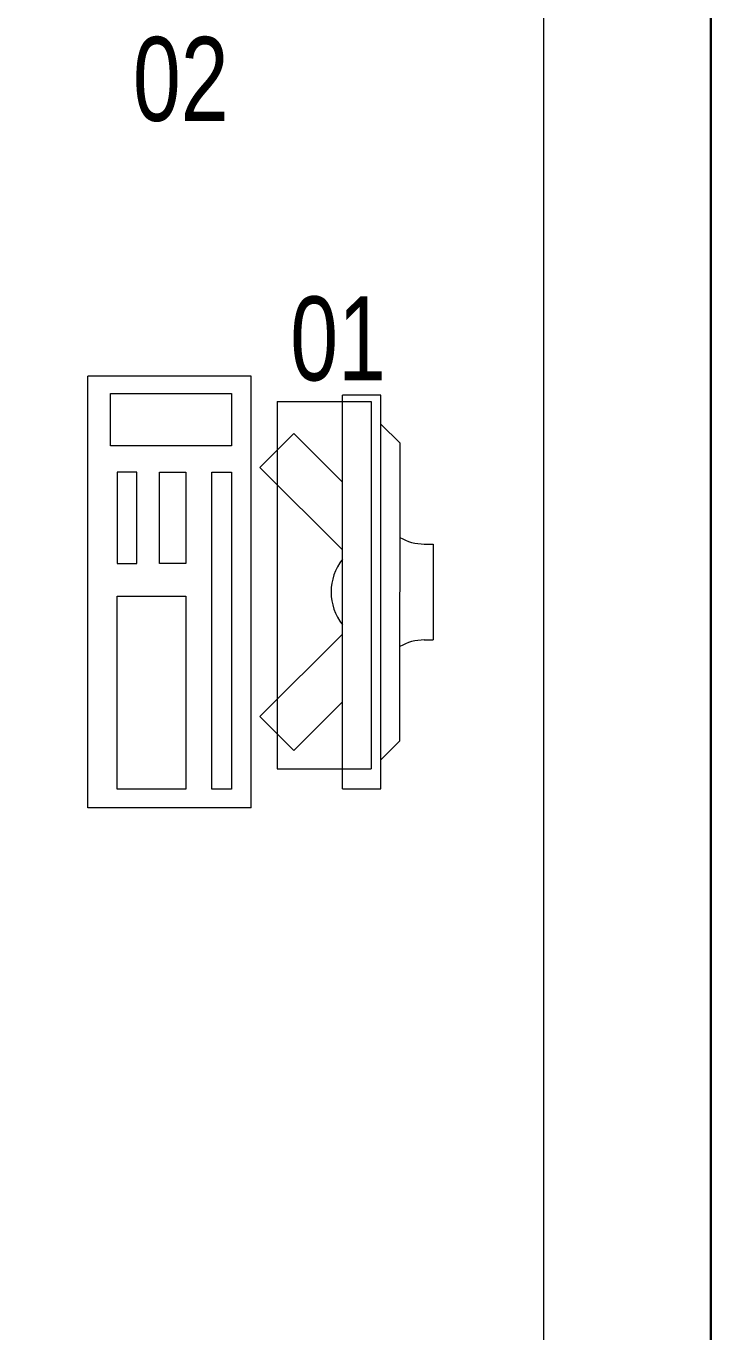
# Model space of a CAD drawing. Header units: metres. Extents: x 75097 to 220695, y -1557923 to -1361206.
# Drawn here: x 118220 to 118949, y -1403665 to -1402304 of the extents above; entities that cross this region are included whole.
import ezdxf

# ---------------------------------------------------------------- set-up
doc = ezdxf.new("R2010")
doc.units = ezdxf.units.M
doc.layers.get('0').update_dxf_attribs({"lineweight": 0})
doc.layers.add('A-100 - Copy$0$Medical Equipment and Furniture', color=8, linetype='Continuous', lineweight=0)
doc.layers.add('E-LG', color=245, linetype='Continuous', lineweight=30)
doc.styles.add('A-100 - Copy$0$X3G_ENTITY_257CFD', font='swisscl.ttf', dxfattribs={"height": 200})

# ---------------------------------------------------------------- blocks, each defined once
blk = doc.blocks.new('A-100 - Copy$0$ITCWLS1-P')
for p, q in [((-0.17, 0.45), (-0.17, 0)), ((-0.17, 0.45), (0, 0.45)), ((0, 0.45), (0, 0)), ((-0.2651, 0.43, 0), (-0.3051, 0.43, 0)), ((-0.3051, 0.43, 0), (-0.3051, 0.02, 0)), ((-0.2651, 0.43, 0), (-0.2651, 0.02, 0)), ((-0.1496, 0.4305), (-0.1291, 0.4305)), ((-0.1291, 0.4305), (-0.1291, 0.4089)), ((-0.197, 0.4094), (-0.295, 0.4094)), ((-0.295, 0.0264), (-0.295, 0.4094)), ((-0.197, 0.0264), (-0.197, 0.4094)), ((-0.3251, 0.38, 0), (-0.3051, 0.4, 0)), ((-0.3251, 0.38, 0), (-0.3251, 0.07, 0)), ((-0.3503, 0.275), (-0.3596, 0.275)), ((-0.3596, 0.175), (-0.3596, 0.275)), ((-0.3503, 0.175), (-0.3596, 0.175)), ((-0.3251, 0.07, 0), (-0.3051, 0.05, 0)), ((-0.3051, 0.02, 0), (-0.2651, 0.02, 0)), ((-0.197, 0.0264), (-0.295, 0.0264)), ((-0.17, 0), (0, 0))]:
    blk.add_line(p, q)
at = {"extrusion": (2.48281e-10, 3.18408e-10, -1)}
for p, q in [((-0.2651, 0.3395), (-0.2144, 0.3902)), ((-0.1791, 0.3548), (-0.2144, 0.3902)), ((-0.2651, 0.2688), (-0.1791, 0.3548))]:
    blk.add_line(p, q, dxfattribs=at)
at = {"extrusion": (2.48281e-10, -3.18408e-10, -1)}
for p, q in [((-0.2651, 0.1812), (-0.1791, 0.0952)), ((-0.2651, 0.1105), (-0.2144, 0.0598)), ((-0.1791, 0.0952), (-0.2144, 0.0598))]:
    blk.add_line(p, q, dxfattribs=at)
for points in [[(-0.1291, 0.4089), (-0.1291, 0.1), (-0.1496, 0.1), (-0.1496, 0.4305)], [(-0.1496, 0.1), (-0.1496, 0.1), (-0.1496, 0.1), (-0.1496, 0.1), (-0.1496, 0.1), (-0.1496, 0.1), (-0.1496, 0.1), (-0.1496, 0.1), (-0.1496, 0.1)], [(-0.1496, 0.1), (-0.1496, 0.1), (-0.1496, 0.1), (-0.1496, 0.1), (-0.1496, 0.1), (-0.1496, 0.1), (-0.1496, 0.1), (-0.1496, 0.1), (-0.1496, 0.1), (-0.1496, 0.1), (-0.1496, 0.1), (-0.1496, 0.1), (-0.1496, 0.1), (-0.1496, 0.1), (-0.1496, 0.1), (-0.1496, 0.1), (-0.1496, 0.1), (-0.1496, 0.1)], [(-0.1496, 0.1), (-0.1496, 0.1), (-0.1496, 0.1), (-0.1496, 0.1), (-0.1496, 0.1), (-0.1496, 0.1), (-0.1496, 0.1), (-0.1496, 0.1), (-0.1496, 0.1), (-0.1496, 0.1)], [(-0.1496, 0.1), (-0.1496, 0.1), (-0.1496, 0.1), (-0.1496, 0.1), (-0.1496, 0.1), (-0.1496, 0.1), (-0.1496, 0.1)], [(-0.1496, 0.1), (-0.1496, 0.1), (-0.1496, 0.1), (-0.1496, 0.1), (-0.1496, 0.1), (-0.1496, 0.1), (-0.1496, 0.1), (-0.1496, 0.1), (-0.1496, 0.1), (-0.1496, 0.1)], [(-0.1496, 0.1), (-0.1496, 0.1), (-0.1496, 0.1), (-0.1496, 0.1), (-0.1496, 0.1), (-0.1496, 0.1), (-0.1496, 0.1), (-0.1496, 0.1), (-0.1496, 0.1), (-0.1496, 0.1), (-0.1496, 0.1), (-0.1496, 0.1), (-0.1496, 0.1), (-0.1496, 0.1), (-0.1496, 0.1)], [(-0.1496, 0.1), (-0.1496, 0.1), (-0.1496, 0.1), (-0.1496, 0.1), (-0.1496, 0.1), (-0.1496, 0.1), (-0.1496, 0.1), (-0.1496, 0.1), (-0.1496, 0.1), (-0.1496, 0.1)], [(-0.1496, 0.1), (-0.1496, 0.1), (-0.1496, 0.1), (-0.1496, 0.1), (-0.1496, 0.1), (-0.1496, 0.1), (-0.1496, 0.1), (-0.1496, 0.1), (-0.1496, 0.1), (-0.1496, 0.1)], [(-0.1496, 0.1), (-0.1496, 0.1), (-0.1496, 0.1), (-0.1496, 0.1), (-0.1496, 0.1), (-0.1496, 0.1), (-0.1496, 0.1), (-0.1496, 0.1), (-0.1496, 0.1), (-0.1496, 0.1), (-0.1496, 0.1), (-0.1496, 0.1), (-0.1496, 0.1), (-0.1496, 0.1), (-0.1496, 0.1), (-0.1496, 0.1), (-0.1496, 0.1), (-0.1496, 0.1), (-0.1496, 0.1), (-0.1496, 0.1), (-0.1496, 0.1), (-0.1496, 0.1), (-0.1496, 0.1), (-0.1496, 0.1), (-0.1496, 0.1), (-0.1496, 0.1), (-0.1496, 0.1), (-0.1496, 0.1), (-0.1496, 0.1), (-0.1496, 0.1), (-0.1496, 0.1), (-0.1496, 0.1), (-0.1496, 0.1), (-0.1496, 0.1), (-0.1496, 0.1), (-0.1496, 0.1), (-0.1496, 0.1), (-0.1496, 0.1), (-0.1496, 0.1), (-0.1496, 0.1), (-0.1496, 0.1), (-0.1496, 0.1), (-0.1496, 0.1), (-0.1496, 0.1), (-0.1496, 0.1), (-0.1496, 0.1), (-0.1496, 0.1), (-0.1496, 0.1), (-0.1496, 0.1), (-0.1496, 0.1), (-0.1496, 0.1), (-0.1496, 0.1), (-0.1496, 0.1), (-0.1496, 0.1)], [(-0.1496, 0.1), (-0.1496, 0.1), (-0.1496, 0.1), (-0.1496, 0.1), (-0.1496, 0.1), (-0.1496, 0.1), (-0.1496, 0.1), (-0.1496, 0.1), (-0.1496, 0.1), (-0.1496, 0.1), (-0.1496, 0.1), (-0.1496, 0.1), (-0.1496, 0.1), (-0.1496, 0.1), (-0.1496, 0.1), (-0.1496, 0.1), (-0.1496, 0.1), (-0.1496, 0.1), (-0.1496, 0.1), (-0.1496, 0.1), (-0.1496, 0.1), (-0.1496, 0.1), (-0.1496, 0.1), (-0.1496, 0.1), (-0.1496, 0.1), (-0.1496, 0.1), (-0.1496, 0.1), (-0.1496, 0.1), (-0.1496, 0.1), (-0.1496, 0.1), (-0.1496, 0.1), (-0.1496, 0.1), (-0.1496, 0.1), (-0.1496, 0.1), (-0.1496, 0.1), (-0.1496, 0.1), (-0.1496, 0.1), (-0.1496, 0.1), (-0.1496, 0.1), (-0.1496, 0.1), (-0.1496, 0.1), (-0.1496, 0.1), (-0.1496, 0.1), (-0.1496, 0.1), (-0.1496, 0.1), (-0.1496, 0.1), (-0.1496, 0.1), (-0.1496, 0.1), (-0.1496, 0.1), (-0.1496, 0.1), (-0.1496, 0.1), (-0.1496, 0.1), (-0.1496, 0.1), (-0.1496, 0.1), (-0.1496, 0.1), (-0.1496, 0.1), (-0.1496, 0.1), (-0.1496, 0.1), (-0.1496, 0.1), (-0.1496, 0.1), (-0.1496, 0.1), (-0.1496, 0.1), (-0.1496, 0.1), (-0.1496, 0.1), (-0.1496, 0.1), (-0.1496, 0.1), (-0.1496, 0.1), (-0.1496, 0.1), (-0.1496, 0.1), (-0.1496, 0.1), (-0.1496, 0.1), (-0.1496, 0.1), (-0.1496, 0.1), (-0.1496, 0.1), (-0.1496, 0.1), (-0.1496, 0.1), (-0.1496, 0.1), (-0.1496, 0.1), (-0.1496, 0.1), (-0.1496, 0.1), (-0.1496, 0.1), (-0.1496, 0.1), (-0.1496, 0.1), (-0.1496, 0.1), (-0.1496, 0.1), (-0.1496, 0.1), (-0.1496, 0.1), (-0.1496, 0.1), (-0.1496, 0.1)], [(-0.1496, 0.1), (-0.1496, 0.1), (-0.1496, 0.1), (-0.1496, 0.1), (-0.1496, 0.1), (-0.1496, 0.1), (-0.1496, 0.1), (-0.1496, 0.1), (-0.1496, 0.1), (-0.1496, 0.1), (-0.1496, 0.1), (-0.1496, 0.1)], [(-0.1496, 0.1), (-0.1496, 0.1), (-0.1496, 0.1), (-0.1496, 0.1), (-0.1496, 0.1), (-0.1496, 0.1), (-0.1496, 0.1)], [(-0.1496, 0.1), (-0.1496, 0.1), (-0.1496, 0.1), (-0.1496, 0.1), (-0.1496, 0.1), (-0.1496, 0.1), (-0.1496, 0.1), (-0.1496, 0.1), (-0.1496, 0.1), (-0.1496, 0.1), (-0.1496, 0.1), (-0.1496, 0.1), (-0.1496, 0.1), (-0.1496, 0.1), (-0.1496, 0.1), (-0.1496, 0.1), (-0.1496, 0.1)], [(-0.1496, 0.1), (-0.1496, 0.1), (-0.1496, 0.1), (-0.1496, 0.1), (-0.1496, 0.1), (-0.1496, 0.1), (-0.1496, 0.1), (-0.1496, 0.1), (-0.1496, 0.1), (-0.1496, 0.1), (-0.1496, 0.1), (-0.1496, 0.1), (-0.1496, 0.1), (-0.1496, 0.1), (-0.1496, 0.1), (-0.1496, 0.1), (-0.1496, 0.1), (-0.1496, 0.1), (-0.1496, 0.1), (-0.1496, 0.1), (-0.1496, 0.1), (-0.1496, 0.1), (-0.1496, 0.1), (-0.1496, 0.1), (-0.1496, 0.1), (-0.1496, 0.1), (-0.1496, 0.1), (-0.1496, 0.1), (-0.1496, 0.1), (-0.1496, 0.1), (-0.1496, 0.1), (-0.1496, 0.1), (-0.1496, 0.1), (-0.1496, 0.1), (-0.1496, 0.1), (-0.1496, 0.1), (-0.1496, 0.1), (-0.1496, 0.1), (-0.1496, 0.1), (-0.1496, 0.1), (-0.1496, 0.1), (-0.1496, 0.1), (-0.1496, 0.1), (-0.1496, 0.1), (-0.1496, 0.1), (-0.1496, 0.1), (-0.1496, 0.1), (-0.1496, 0.1), (-0.1496, 0.1), (-0.1496, 0.1), (-0.1496, 0.1), (-0.1496, 0.1), (-0.1496, 0.1), (-0.1496, 0.1), (-0.1496, 0.1), (-0.1496, 0.1), (-0.1496, 0.1), (-0.1496, 0.1), (-0.1496, 0.1), (-0.1496, 0.1), (-0.1496, 0.1), (-0.1496, 0.1), (-0.1496, 0.1), (-0.1496, 0.1), (-0.1496, 0.1), (-0.1496, 0.1), (-0.1496, 0.1), (-0.1496, 0.1), (-0.1496, 0.1), (-0.1496, 0.1), (-0.1496, 0.1), (-0.1496, 0.1), (-0.1496, 0.1), (-0.1496, 0.1), (-0.1496, 0.1), (-0.1496, 0.1), (-0.1496, 0.1), (-0.1496, 0.1), (-0.1496, 0.1), (-0.1496, 0.1), (-0.1496, 0.1), (-0.1496, 0.1), (-0.1496, 0.1), (-0.1496, 0.1), (-0.1496, 0.1), (-0.1496, 0.1), (-0.1496, 0.1), (-0.1496, 0.1), (-0.1496, 0.1), (-0.1496, 0.1), (-0.1496, 0.1), (-0.1496, 0.1), (-0.1496, 0.1), (-0.1496, 0.1), (-0.1496, 0.1), (-0.1496, 0.1), (-0.1496, 0.1), (-0.1496, 0.1), (-0.1496, 0.1), (-0.1496, 0.1), (-0.1496, 0.1), (-0.1496, 0.1), (-0.1496, 0.1), (-0.1496, 0.1), (-0.1496, 0.1), (-0.1496, 0.1), (-0.1496, 0.1), (-0.1496, 0.1), (-0.1496, 0.1), (-0.1496, 0.1), (-0.1496, 0.1)], [(-0.1496, 0.1), (-0.1496, 0.1), (-0.1496, 0.1), (-0.1496, 0.1), (-0.1496, 0.1), (-0.1496, 0.1), (-0.1496, 0.1), (-0.1496, 0.1)]]:
    blk.add_lwpolyline(points)
for points in [[(-0.1019, 0.4305), (-0.0304, 0.4305), (-0.0304, 0.2294), (-0.1019, 0.2294)], [(-0.1019, 0.1954), (-0.0747, 0.1954), (-0.0747, 0.1), (-0.1019, 0.1)], [(-0.0304, 0.1954), (-0.0508, 0.1954), (-0.0508, 0.1), (-0.0304, 0.1)], [(-0.1496, 0.1), (-0.1496, 0.1), (-0.1496, 0.1), (-0.1496, 0.1), (-0.1496, 0.1), (-0.1496, 0.1), (-0.1496, 0.1), (-0.1496, 0.1), (-0.1496, 0.1), (-0.1496, 0.1), (-0.1496, 0.1), (-0.1496, 0.1), (-0.1496, 0.1), (-0.1496, 0.1), (-0.1496, 0.1), (-0.1496, 0.1), (-0.1496, 0.1), (-0.1496, 0.1), (-0.1496, 0.1), (-0.1496, 0.1), (-0.1496, 0.1), (-0.1496, 0.1), (-0.1496, 0.1), (-0.1496, 0.1), (-0.1496, 0.1), (-0.1496, 0.1), (-0.1496, 0.1), (-0.1496, 0.1), (-0.1496, 0.1), (-0.1496, 0.1), (-0.1496, 0.1), (-0.1496, 0.1), (-0.1496, 0.1), (-0.1496, 0.1), (-0.1496, 0.1), (-0.1496, 0.1), (-0.1496, 0.1), (-0.1496, 0.1), (-0.1496, 0.1), (-0.1496, 0.1), (-0.1496, 0.1), (-0.1496, 0.1), (-0.1496, 0.1), (-0.1496, 0.1), (-0.1496, 0.1), (-0.1496, 0.1), (-0.1496, 0.1), (-0.1496, 0.1), (-0.1496, 0.1), (-0.1496, 0.1), (-0.1496, 0.1), (-0.1496, 0.1), (-0.1496, 0.1), (-0.1496, 0.1), (-0.1496, 0.1), (-0.1496, 0.1), (-0.1496, 0.1), (-0.1496, 0.1), (-0.1496, 0.1), (-0.1496, 0.1), (-0.1496, 0.1), (-0.1496, 0.1), (-0.1496, 0.1), (-0.1496, 0.1), (-0.1496, 0.1), (-0.1496, 0.1), (-0.1496, 0.1), (-0.1496, 0.1), (-0.1496, 0.1), (-0.1496, 0.1), (-0.1496, 0.1), (-0.1496, 0.1), (-0.1496, 0.1), (-0.1496, 0.1), (-0.1496, 0.1), (-0.1496, 0.1), (-0.1496, 0.1), (-0.1496, 0.1), (-0.1496, 0.1), (-0.1496, 0.1), (-0.1496, 0.1), (-0.1496, 0.1), (-0.1496, 0.1), (-0.1496, 0.1), (-0.1496, 0.1), (-0.1496, 0.1), (-0.1496, 0.1), (-0.1496, 0.1), (-0.1496, 0.1), (-0.1496, 0.1), (-0.1496, 0.1), (-0.1496, 0.1), (-0.1496, 0.1), (-0.1496, 0.1), (-0.1496, 0.1), (-0.1496, 0.1), (-0.1496, 0.1), (-0.1496, 0.1), (-0.1496, 0.1), (-0.1496, 0.1), (-0.1496, 0.1), (-0.1496, 0.1), (-0.1496, 0.1), (-0.1496, 0.1), (-0.1496, 0.1), (-0.1496, 0.1), (-0.1496, 0.1), (-0.1496, 0.1), (-0.1496, 0.1), (-0.1496, 0.1), (-0.1496, 0.1), (-0.1496, 0.1), (-0.1496, 0.1), (-0.1496, 0.1), (-0.1496, 0.1), (-0.1496, 0.1), (-0.1496, 0.1), (-0.1496, 0.1), (-0.1496, 0.1), (-0.1496, 0.1), (-0.1496, 0.1), (-0.1496, 0.1), (-0.1496, 0.1), (-0.1496, 0.1), (-0.1496, 0.1), (-0.1496, 0.1), (-0.1496, 0.1), (-0.1496, 0.1), (-0.1496, 0.1), (-0.1496, 0.1), (-0.1496, 0.1), (-0.1496, 0.1), (-0.1496, 0.1), (-0.1496, 0.1), (-0.1496, 0.1), (-0.1496, 0.1), (-0.1496, 0.1), (-0.1496, 0.1), (-0.1496, 0.1), (-0.1496, 0.1), (-0.1496, 0.1), (-0.1496, 0.1), (-0.1496, 0.1), (-0.1496, 0.1), (-0.1496, 0.1), (-0.1496, 0.1), (-0.1496, 0.1), (-0.1496, 0.1), (-0.1496, 0.1), (-0.1496, 0.1), (-0.1496, 0.1), (-0.1496, 0.1), (-0.1496, 0.1), (-0.1496, 0.1), (-0.1496, 0.1), (-0.1496, 0.1), (-0.1496, 0.1), (-0.1496, 0.1), (-0.1496, 0.1), (-0.1496, 0.1), (-0.1496, 0.1), (-0.1496, 0.1), (-0.1496, 0.1), (-0.1496, 0.1), (-0.1496, 0.1), (-0.1496, 0.1), (-0.1496, 0.1), (-0.1496, 0.1), (-0.1496, 0.1), (-0.1496, 0.1), (-0.1496, 0.1), (-0.1496, 0.1), (-0.1496, 0.1), (-0.1496, 0.1), (-0.1496, 0.1), (-0.1496, 0.1), (-0.1496, 0.1), (-0.1496, 0.1), (-0.1496, 0.1), (-0.1496, 0.1), (-0.1496, 0.1), (-0.1496, 0.1), (-0.1496, 0.1), (-0.1496, 0.1), (-0.1496, 0.1), (-0.1496, 0.1), (-0.1496, 0.1), (-0.1496, 0.1), (-0.1496, 0.1), (-0.1496, 0.1), (-0.1496, 0.1), (-0.1496, 0.1), (-0.1496, 0.1), (-0.1496, 0.1), (-0.1496, 0.1), (-0.1496, 0.1), (-0.1496, 0.1), (-0.1496, 0.1), (-0.1496, 0.1), (-0.1496, 0.1), (-0.1496, 0.1), (-0.1496, 0.1), (-0.1496, 0.1), (-0.1496, 0.1), (-0.1496, 0.1), (-0.1496, 0.1), (-0.1496, 0.1), (-0.1496, 0.1), (-0.1496, 0.1), (-0.1496, 0.1), (-0.1496, 0.1), (-0.1496, 0.1), (-0.1496, 0.1), (-0.1496, 0.1), (-0.1496, 0.1), (-0.1496, 0.1), (-0.1496, 0.1), (-0.1496, 0.1), (-0.1496, 0.1), (-0.1496, 0.1), (-0.1496, 0.1), (-0.1496, 0.1), (-0.1496, 0.1), (-0.1496, 0.1), (-0.1496, 0.1), (-0.1496, 0.1), (-0.1496, 0.1), (-0.1496, 0.1), (-0.1496, 0.1), (-0.1496, 0.1), (-0.1496, 0.1), (-0.1496, 0.1), (-0.1496, 0.1), (-0.1496, 0.1), (-0.1496, 0.1), (-0.1496, 0.1), (-0.1496, 0.1), (-0.1496, 0.1), (-0.1496, 0.1), (-0.1496, 0.1), (-0.1496, 0.1), (-0.1496, 0.1), (-0.1496, 0.1), (-0.1496, 0.1), (-0.1496, 0.1), (-0.1496, 0.1), (-0.1496, 0.1), (-0.1496, 0.1), (-0.1496, 0.1), (-0.1496, 0.1), (-0.1496, 0.1), (-0.1496, 0.1), (-0.1496, 0.1), (-0.1496, 0.1), (-0.1496, 0.1), (-0.1496, 0.1), (-0.1496, 0.1), (-0.1496, 0.1), (-0.1496, 0.1), (-0.1496, 0.1), (-0.1496, 0.1), (-0.1496, 0.1), (-0.1496, 0.1), (-0.1496, 0.1), (-0.1496, 0.1), (-0.1496, 0.1), (-0.1496, 0.1), (-0.1496, 0.1), (-0.1496, 0.1), (-0.1496, 0.1), (-0.1496, 0.1), (-0.1496, 0.1), (-0.1496, 0.1), (-0.1496, 0.1), (-0.1496, 0.1), (-0.1496, 0.1), (-0.1496, 0.1)], [(-0.1496, 0.1), (-0.1496, 0.1), (-0.1496, 0.1), (-0.1496, 0.1), (-0.1496, 0.1), (-0.1496, 0.1), (-0.1496, 0.1), (-0.1496, 0.1), (-0.1496, 0.1), (-0.1496, 0.1), (-0.1496, 0.1), (-0.1496, 0.1), (-0.1496, 0.1), (-0.1496, 0.1), (-0.1496, 0.1), (-0.1496, 0.1), (-0.1496, 0.1), (-0.1496, 0.1), (-0.1496, 0.1), (-0.1496, 0.1), (-0.1496, 0.1), (-0.1496, 0.1), (-0.1496, 0.1), (-0.1496, 0.1), (-0.1496, 0.1), (-0.1496, 0.1), (-0.1496, 0.1), (-0.1496, 0.1), (-0.1496, 0.1), (-0.1496, 0.1), (-0.1496, 0.1), (-0.1496, 0.1), (-0.1496, 0.1), (-0.1496, 0.1), (-0.1496, 0.1), (-0.1496, 0.1), (-0.1496, 0.1), (-0.1496, 0.1), (-0.1496, 0.1), (-0.1496, 0.1), (-0.1496, 0.1), (-0.1496, 0.1), (-0.1496, 0.1), (-0.1496, 0.1), (-0.1496, 0.1), (-0.1496, 0.1), (-0.1496, 0.1), (-0.1496, 0.1), (-0.1496, 0.1), (-0.1496, 0.1), (-0.1496, 0.1), (-0.1496, 0.1), (-0.1496, 0.1), (-0.1496, 0.1), (-0.1496, 0.1), (-0.1496, 0.1), (-0.1496, 0.1), (-0.1496, 0.1), (-0.1496, 0.1), (-0.1496, 0.1), (-0.1496, 0.1), (-0.1496, 0.1), (-0.1496, 0.1), (-0.1496, 0.1), (-0.1496, 0.1), (-0.1496, 0.1), (-0.1496, 0.1), (-0.1496, 0.1), (-0.1496, 0.1), (-0.1496, 0.1), (-0.1496, 0.1), (-0.1496, 0.1), (-0.1496, 0.1), (-0.1496, 0.1), (-0.1496, 0.1), (-0.1496, 0.1), (-0.1496, 0.1), (-0.1496, 0.1), (-0.1496, 0.1), (-0.1496, 0.1), (-0.1496, 0.1), (-0.1496, 0.1), (-0.1496, 0.1), (-0.1496, 0.1), (-0.1496, 0.1), (-0.1496, 0.1), (-0.1496, 0.1), (-0.1496, 0.1), (-0.1496, 0.1), (-0.1496, 0.1), (-0.1496, 0.1), (-0.1496, 0.1), (-0.1496, 0.1), (-0.1496, 0.1), (-0.1496, 0.1), (-0.1496, 0.1), (-0.1496, 0.1), (-0.1496, 0.1), (-0.1496, 0.1), (-0.1496, 0.1), (-0.1496, 0.1), (-0.1496, 0.1), (-0.1496, 0.1), (-0.1496, 0.1), (-0.1496, 0.1), (-0.1496, 0.1), (-0.1496, 0.1), (-0.1496, 0.1), (-0.1496, 0.1), (-0.1496, 0.1), (-0.1496, 0.1), (-0.1496, 0.1), (-0.1496, 0.1), (-0.1496, 0.1), (-0.1496, 0.1), (-0.1496, 0.1), (-0.1496, 0.1), (-0.1496, 0.1), (-0.1496, 0.1), (-0.1496, 0.1), (-0.1496, 0.1), (-0.1496, 0.1), (-0.1496, 0.1), (-0.1496, 0.1), (-0.1496, 0.1), (-0.1496, 0.1), (-0.1496, 0.1), (-0.1496, 0.1), (-0.1496, 0.1), (-0.1496, 0.1), (-0.1496, 0.1), (-0.1496, 0.1), (-0.1496, 0.1), (-0.1496, 0.1), (-0.1496, 0.1), (-0.1496, 0.1), (-0.1496, 0.1), (-0.1496, 0.1), (-0.1496, 0.1), (-0.1496, 0.1), (-0.1496, 0.1), (-0.1496, 0.1), (-0.1496, 0.1), (-0.1496, 0.1), (-0.1496, 0.1), (-0.1496, 0.1), (-0.1496, 0.1), (-0.1496, 0.1), (-0.1496, 0.1), (-0.1496, 0.1), (-0.1496, 0.1), (-0.1496, 0.1), (-0.1496, 0.1), (-0.1496, 0.1), (-0.1496, 0.1), (-0.1496, 0.1), (-0.1496, 0.1), (-0.1496, 0.1), (-0.1496, 0.1), (-0.1496, 0.1), (-0.1496, 0.1), (-0.1496, 0.1), (-0.1496, 0.1), (-0.1496, 0.1), (-0.1496, 0.1), (-0.1496, 0.1), (-0.1496, 0.1), (-0.1496, 0.1), (-0.1496, 0.1), (-0.1496, 0.1), (-0.1496, 0.1), (-0.1496, 0.1), (-0.1496, 0.1), (-0.1496, 0.1), (-0.1496, 0.1), (-0.1496, 0.1), (-0.1496, 0.1), (-0.1496, 0.1), (-0.1496, 0.1), (-0.1496, 0.1), (-0.1496, 0.1), (-0.1496, 0.1), (-0.1496, 0.1), (-0.1496, 0.1), (-0.1496, 0.1), (-0.1496, 0.1), (-0.1496, 0.1), (-0.1496, 0.1), (-0.1496, 0.1), (-0.1496, 0.1), (-0.1496, 0.1), (-0.1496, 0.1), (-0.1496, 0.1), (-0.1496, 0.1), (-0.1496, 0.1), (-0.1496, 0.1), (-0.1496, 0.1), (-0.1496, 0.1), (-0.1496, 0.1), (-0.1496, 0.1), (-0.1496, 0.1), (-0.1496, 0.1), (-0.1496, 0.1), (-0.1496, 0.1), (-0.1496, 0.1), (-0.1496, 0.1), (-0.1496, 0.1), (-0.1496, 0.1), (-0.1496, 0.1), (-0.1496, 0.1), (-0.1496, 0.1), (-0.1496, 0.1), (-0.1496, 0.1), (-0.1496, 0.1)], [(-0.1496, 0.1), (-0.1496, 0.1), (-0.1496, 0.1), (-0.1496, 0.1), (-0.1496, 0.1), (-0.1496, 0.1), (-0.1496, 0.1), (-0.1496, 0.1), (-0.1496, 0.1), (-0.1496, 0.1), (-0.1496, 0.1), (-0.1496, 0.1), (-0.1496, 0.1), (-0.1496, 0.1), (-0.1496, 0.1), (-0.1496, 0.1), (-0.1496, 0.1), (-0.1496, 0.1), (-0.1496, 0.1), (-0.1496, 0.1), (-0.1496, 0.1), (-0.1496, 0.1), (-0.1496, 0.1), (-0.1496, 0.1), (-0.1496, 0.1), (-0.1496, 0.1), (-0.1496, 0.1), (-0.1496, 0.1), (-0.1496, 0.1), (-0.1496, 0.1), (-0.1496, 0.1), (-0.1496, 0.1), (-0.1496, 0.1), (-0.1496, 0.1), (-0.1496, 0.1), (-0.1496, 0.1), (-0.1496, 0.1), (-0.1496, 0.1), (-0.1496, 0.1), (-0.1496, 0.1), (-0.1496, 0.1), (-0.1496, 0.1), (-0.1496, 0.1), (-0.1496, 0.1), (-0.1496, 0.1), (-0.1496, 0.1), (-0.1496, 0.1), (-0.1496, 0.1), (-0.1496, 0.1), (-0.1496, 0.1), (-0.1496, 0.1), (-0.1496, 0.1), (-0.1496, 0.1), (-0.1496, 0.1), (-0.1496, 0.1), (-0.1496, 0.1), (-0.1496, 0.1), (-0.1496, 0.1), (-0.1496, 0.1), (-0.1496, 0.1), (-0.1496, 0.1), (-0.1496, 0.1), (-0.1496, 0.1), (-0.1496, 0.1), (-0.1496, 0.1), (-0.1496, 0.1), (-0.1496, 0.1), (-0.1496, 0.1), (-0.1496, 0.1), (-0.1496, 0.1), (-0.1496, 0.1), (-0.1496, 0.1), (-0.1496, 0.1), (-0.1496, 0.1), (-0.1496, 0.1), (-0.1496, 0.1), (-0.1496, 0.1), (-0.1496, 0.1), (-0.1496, 0.1), (-0.1496, 0.1), (-0.1496, 0.1), (-0.1496, 0.1), (-0.1496, 0.1), (-0.1496, 0.1), (-0.1496, 0.1), (-0.1496, 0.1), (-0.1496, 0.1), (-0.1496, 0.1), (-0.1496, 0.1), (-0.1496, 0.1), (-0.1496, 0.1), (-0.1496, 0.1), (-0.1496, 0.1), (-0.1496, 0.1), (-0.1496, 0.1), (-0.1496, 0.1), (-0.1496, 0.1), (-0.1496, 0.1), (-0.1496, 0.1), (-0.1496, 0.1), (-0.1496, 0.1), (-0.1496, 0.1), (-0.1496, 0.1), (-0.1496, 0.1), (-0.1496, 0.1), (-0.1496, 0.1), (-0.1496, 0.1), (-0.1496, 0.1), (-0.1496, 0.1), (-0.1496, 0.1), (-0.1496, 0.1), (-0.1496, 0.1), (-0.1496, 0.1), (-0.1496, 0.1), (-0.1496, 0.1), (-0.1496, 0.1), (-0.1496, 0.1), (-0.1496, 0.1), (-0.1496, 0.1), (-0.1496, 0.1), (-0.1496, 0.1), (-0.1496, 0.1), (-0.1496, 0.1), (-0.1496, 0.1), (-0.1496, 0.1), (-0.1496, 0.1), (-0.1496, 0.1), (-0.1496, 0.1), (-0.1496, 0.1), (-0.1496, 0.1), (-0.1496, 0.1), (-0.1496, 0.1), (-0.1496, 0.1), (-0.1496, 0.1), (-0.1496, 0.1), (-0.1496, 0.1), (-0.1496, 0.1), (-0.1496, 0.1), (-0.1496, 0.1), (-0.1496, 0.1), (-0.1496, 0.1), (-0.1496, 0.1), (-0.1496, 0.1), (-0.1496, 0.1), (-0.1496, 0.1), (-0.1496, 0.1), (-0.1496, 0.1), (-0.1496, 0.1), (-0.1496, 0.1), (-0.1496, 0.1), (-0.1496, 0.1), (-0.1496, 0.1), (-0.1496, 0.1), (-0.1496, 0.1), (-0.1496, 0.1), (-0.1496, 0.1), (-0.1496, 0.1), (-0.1496, 0.1), (-0.1496, 0.1), (-0.1496, 0.1), (-0.1496, 0.1), (-0.1496, 0.1), (-0.1496, 0.1), (-0.1496, 0.1), (-0.1496, 0.1), (-0.1496, 0.1), (-0.1496, 0.1), (-0.1496, 0.1), (-0.1496, 0.1), (-0.1496, 0.1), (-0.1496, 0.1), (-0.1496, 0.1), (-0.1496, 0.1), (-0.1496, 0.1), (-0.1496, 0.1), (-0.1496, 0.1), (-0.1496, 0.1), (-0.1496, 0.1), (-0.1496, 0.1), (-0.1496, 0.1), (-0.1496, 0.1), (-0.1496, 0.1), (-0.1496, 0.1), (-0.1496, 0.1), (-0.1496, 0.1), (-0.1496, 0.1), (-0.1496, 0.1), (-0.1496, 0.1), (-0.1496, 0.1), (-0.1496, 0.1), (-0.1496, 0.1), (-0.1496, 0.1), (-0.1496, 0.1), (-0.1496, 0.1), (-0.1496, 0.1), (-0.1496, 0.1), (-0.1496, 0.1), (-0.1496, 0.1), (-0.1496, 0.1), (-0.1496, 0.1), (-0.1496, 0.1), (-0.1496, 0.1), (-0.1496, 0.1), (-0.1496, 0.1), (-0.1496, 0.1), (-0.1496, 0.1), (-0.1496, 0.1), (-0.1496, 0.1), (-0.1496, 0.1), (-0.1496, 0.1), (-0.1496, 0.1), (-0.1496, 0.1), (-0.1496, 0.1), (-0.1496, 0.1), (-0.1496, 0.1), (-0.1496, 0.1), (-0.1496, 0.1), (-0.1496, 0.1), (-0.1496, 0.1)], [(-0.1496, 0.0727), (-0.0236, 0.0727), (-0.0236, 0.0182), (-0.1496, 0.0182)]]:
    blk.add_lwpolyline(points, close=True)
for centre, radius, start, end in [((-0.3503, 0.325), 0.05, 270, 300.3093), ((-0.3089, 0.225), 0.0556, 321.9431, 38.0569), ((-0.3503, 0.125), 0.05, 59.6907, 90)]:
    blk.add_arc(centre, radius, start, end)
blk = doc.blocks.new('A-100 - Copy')
at = {"layer": 'A-100 - Copy$0$Medical Equipment and Furniture'}
blk.add_line((118758.6, -1401472.9, 0), (118758.6, -1404247.7, 0), dxfattribs=at)
at = {"layer": 'A-100 - Copy$0$Medical Equipment and Furniture', "extrusion": (2.20203e-06, -2.34751e-05, 1), "xscale": 1000.000000000007, "yscale": 1000.000000000007, "zscale": 1000.000000000007, "rotation": 179.9985892363079}
blk.add_blockref('A-100 - Copy$0$ITCWLS1-P', (118284, -1402668.6, 35.6), dxfattribs=at)
at = {"layer": 'A-100 - Copy$0$Medical Equipment and Furniture', "char_height": 87.47, "attachment_point": 2, "style": 'A-100 - Copy$0$X3G_ENTITY_257CFD'}
for s, insert in [('02', (118380.7, -1402315.3, 2.4)), ('01', (118544.6, -1402585.7, 2.4))]:
    blk.add_mtext(s, dxfattribs=dict(at, insert=insert))

msp = doc.modelspace()

# ---------------------------------------------------------------- linework, layer by layer
at = {"layer": 'E-LG', "color": 1}
msp.add_lwpolyline([(150505, -1410095.1), (150505, -1405110.5), (125427.3, -1405110.5), (125427.3, -1401960.3), (124946.7, -1401849.6), (125150.8, -1402096.7), (125150.8, -1404010.4), (124514.9, -1403969.8), (125156.2, -1404080.2), (125156.2, -1404482.1), (118933, -1404482.1), (118933, -1402076.9), (118651, -1402076.9), (118453, -1401944), (118240.9, -1402108.2), (116424, -1402108.2), (116424, -1403363.1), (116215, -1403702.6)], dxfattribs=at)

# ---------------------------------------------------------------- next in the draw order: block references
msp.add_blockref('A-100 - Copy', (0, 0))

doc.saveas('drawing.dxf')
